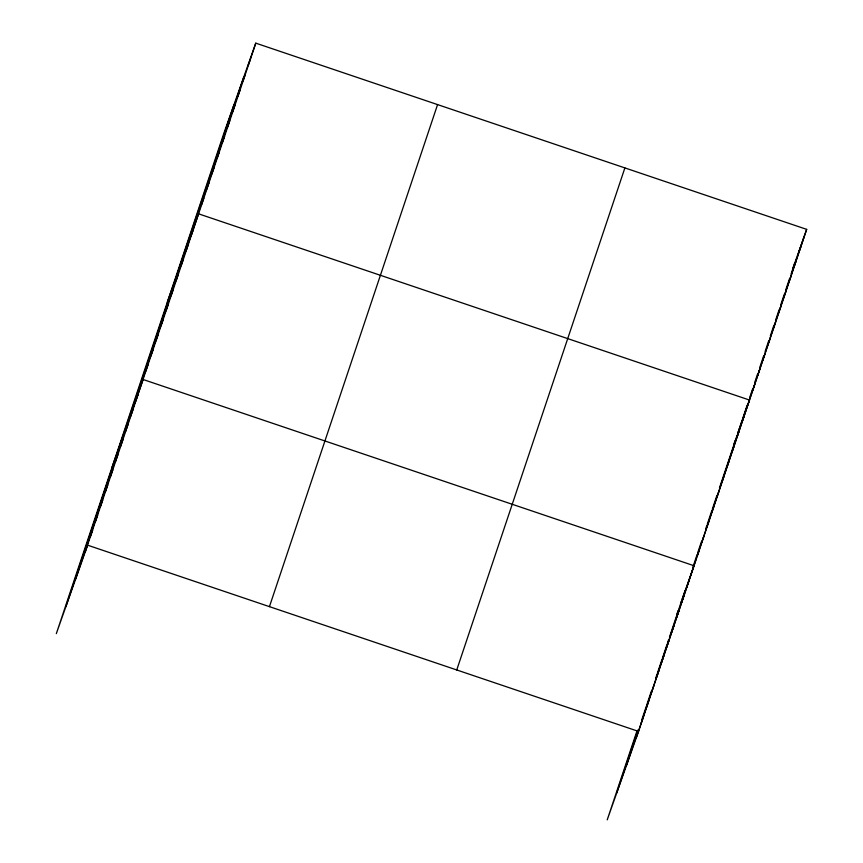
<?xml version="1.0" encoding="UTF-8"?>
<svg xmlns="http://www.w3.org/2000/svg" width="863" height="863" viewBox="0 0 863 863"><rect width="100%" height="100%" fill="white"/><g stroke="black" fill="none" stroke-linecap="round" stroke-linejoin="round"><path stroke-width="1.29" d="M65.858 606.711L233.992 104.671M75.674 578.965L243.819 76.926M85.21 552.05L255.782 43.15L806.678 229.364L638.544 731.414L607.218 819.85L637.067 730.734M269.439 606.646L437.573 104.606M456.743 669.958L624.888 167.918M616.754 792.924L637.779 730.174M626.581 765.19L638.35 730.044M641.716 720.001L646.333 706.204M646.754 704.942L651.382 691.134M655.589 678.588L656.84 674.823M657.261 673.572L661.889 659.764M662.309 658.501L666.937 644.704M667.358 643.442L668.609 639.677M669.451 637.164L671.554 630.896M671.975 629.634L676.603 615.826M677.024 614.575L681.641 600.767M685.006 590.734L682.061 599.515L684.445 592.784M692.579 568.134L697.196 554.326M697.617 553.075L701.403 541.781M705.61 529.224L706.862 525.459M707.282 524.208L711.91 510.4M712.331 509.148L716.959 495.34M719.472 487.811L722.417 479.03M722.838 477.768L727.466 463.96M727.887 462.708L732.504 448.9M732.924 447.649L737.131 435.092M742.353 419.515L737.552 433.841L742.32 420.378M742.752 418.328L747.142 405.189M749.548 398.026L752.342 389.677M754.737 382.514L757.541 374.154M759.936 366.991L763.539 356.257M765.136 351.478L768.739 340.734M770.335 335.966L773.928 325.222M775.535 320.443L779.127 309.698M780.724 304.93L784.327 294.186M785.923 289.407L789.526 278.663M791.123 273.895L794.715 263.15L792.752 268.695M636.117 738.264L696.646 557.53M697.067 556.279L746.668 408.177M751.878 392.589L747.088 406.915L749.515 400.065L198.609 213.841L167.293 302.287M757.078 377.077L752.288 391.403L754.715 384.542M804.251 236.225L757.477 375.88L759.904 369.03M255.782 43.15L224.456 131.586L56.322 633.636L87.638 545.189L638.544 731.414M248.156 65.523L250.583 58.662M242.956 81.036L245.383 74.186M237.757 96.559L240.184 89.698M232.557 112.071L234.984 105.221M227.368 127.595L229.795 120.734M222.169 143.107L224.596 136.257M216.969 158.63L219.396 151.769M211.769 174.143L214.197 167.293M206.581 189.666L209.008 182.805M201.381 205.178L203.808 198.328M191.133 235.761L193.56 228.911M186.095 250.82L188.522 243.97M181.047 265.88L183.474 259.029M176.009 280.95L178.436 274.089M170.96 296.009L173.387 289.148M165.912 311.068L168.35 304.208M160.874 326.128L163.301 319.278M155.825 341.187L158.253 334.337M150.788 356.246L153.215 349.396M145.739 371.317L148.166 364.456M111.802 467.962L143.129 379.515L694.025 565.74L689.213 579.321M135.653 401.435L138.08 394.574M130.604 416.495L133.031 409.645M125.567 431.554L127.994 424.704M120.518 446.613L122.945 439.763M115.469 461.683L117.907 454.823M110.432 476.743L112.859 469.882M105.383 491.802L107.81 484.952M100.345 506.861L102.773 500.011M95.297 521.921L97.724 515.071M90.259 536.991L92.686 530.13M795.114 262.028L796.711 257.541M797.099 256.419L806.678 229.364M799.052 251.737L801.479 244.887M793.863 267.26L796.29 260.399M788.663 282.773L791.091 275.923M783.464 298.296L785.891 291.435M778.264 313.808L780.691 306.958M773.075 329.332L775.503 322.471M767.876 344.844L770.303 337.994M762.676 360.367L765.103 353.506M734.014 443.83L735.19 440.497M742.719 419.256L746.689 408.037M742.04 421.975L744.467 415.125M737.002 437.045L739.429 430.184M731.953 452.104L734.381 445.243M726.905 467.163L729.332 460.313M721.867 482.223L724.294 475.373M716.819 497.282L719.246 490.432M711.781 512.352L714.208 505.491M706.732 527.412L709.159 520.551M701.684 542.471L704.111 535.61M697.045 556.387L699.073 550.68M676.959 613.938L678.135 610.616M680.497 603.949L681.673 600.626M684.844 591.662L686.829 586.053M687.228 584.931L688.814 580.443M686.56 587.649L688.987 580.799M681.511 602.719L683.938 595.858M676.463 617.779L678.89 610.918M671.425 632.838L673.852 625.977M666.376 647.897L668.803 641.047M661.338 662.957L663.766 656.107M656.29 678.016L658.717 671.166M651.241 693.086L653.669 686.225M646.204 708.145L648.631 701.285M641.155 723.205L643.582 716.355"/></g></svg>
